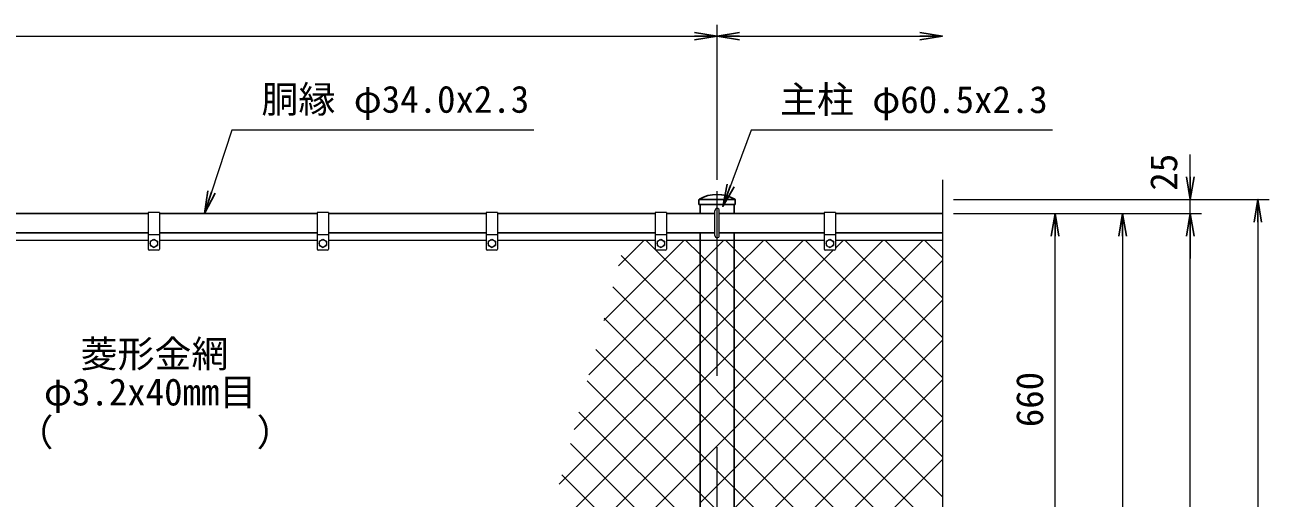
# Model space of a CAD drawing. Units: millimetres, scale not verified. Extents: x -5699 to 5699, y -3329 to 3329.
# Drawn here: x -4096 to -1887, y 344 to 1184 of the extents above; entities that cross this region are included whole.
import ezdxf
from ezdxf.enums import TextEntityAlignment as Align

# ---------------------------------------------------------------- set-up
doc = ezdxf.new("R2010")
doc.units = ezdxf.units.MM
doc.header["$LTSCALE"] = 20
doc.linetypes.add('USER3', pattern=[50.8, 31.75, -6.35, 6.35, -6.35])
for name, color, linetype, lineweight in [('0-B_0', 7, 'Continuous', 25), ('0-C_D-STR1', 1, 'Continuous', 25), ('0-D_D-STR2', 7, 'Continuous', 13), ('0-E_D-STR3', 3, 'Continuous', 13), ('0-F_D-BMK', 2, 'USER3', 13), ('1-0_D-STR-DIM', 7, 'Continuous', 13), ('1-5_D-STR-TXT', 7, 'Continuous', 13)]:
    doc.layers.add(name, color=color, linetype=linetype, lineweight=lineweight)
doc.styles.add('ＭＳ ゴシック', font='')
doc.styles.get('ＭＳ ゴシック').set_extended_font_data('MS Gothic')

# ---------------------------------------------------------------- blocks, each defined once
blk = doc.blocks.new('_OPEN')
at = {"layer": '0-B_0'}
blk.add_line((-20, 3.33), (0, 0), dxfattribs=at)
blk.add_lwpolyline([(-20, -3.33), (0, 0), (-20, 0)], dxfattribs=at)

msp = doc.modelspace()

# ---------------------------------------------------------------- linework, layer by layer
at = {"layer": '0-C_D-STR1'}
for p, q in [((-2899.42, 872.84), (-2899.42, 864.78)), ((-2835.22, 864.78), (-2899.42, 864.78)), ((-2835.55, 873.78), (-2899.09, 873.78)), ((-2897.57, 864.78), (-2897.57, 848.78)), ((-2837.07, 848.78), (-2837.07, 864.78)), ((-2835.22, 872.84), (-2835.22, 864.78)), ((-3877.32, 848.78), (-4157.32, 848.78)), ((-3577.32, 848.78), (-3857.32, 848.78)), ((-3277.32, 848.78), (-3557.32, 848.78)), ((-2977.32, 848.78), (-3257.32, 848.78)), ((-2871.32, 848.78), (-2957.32, 848.78)), ((-2677.32, 848.78), (-2863.32, 848.78)), ((-2467.32, 848.78), (-2657.32, 848.78)), ((-3877.32, 814.78), (-4157.32, 814.78)), ((-3577.32, 814.78), (-3857.32, 814.78)), ((-3277.32, 814.78), (-3557.32, 814.78)), ((-2977.32, 814.78), (-3257.32, 814.78)), ((-2871.32, 814.78), (-2957.32, 814.78)), ((-2897.57, 814.78), (-2897.57, -1087.22)), ((-2677.32, 814.78), (-2863.32, 814.78)), ((-2837.07, -1087.22), (-2837.07, 814.78)), ((-2467.32, 814.78), (-2657.32, 814.78))]:
    msp.add_line(p, q, dxfattribs=at)
for centre, radius, start, end in [((-2897.92, 872.84), 1.5, 120.85073, 180), ((-2867.32, 821.61), 61.17, 59.14927, 120.85073), ((-2836.72, 872.84), 1.5, 0, 59.14927)]:
    msp.add_arc(centre, radius, start, end, dxfattribs=at)
at = {"layer": '0-D_D-STR2'}
for p, q in [((-3068.65, 659.12), (-2925.99, 801.78)), ((-3042.41, 756.07), (-2996.7, 801.78)), ((-2977.12, 784.92), (-2993.97, 801.78)), ((-2837.07, 749.28), (-2784.57, 801.78)), ((-2837.07, 678.57), (-2713.86, 801.78)), ((-2837.07, 537.15), (-2572.44, 801.78)), ((-2837.07, 466.44), (-2501.73, 801.78)), ((-2467.32, 487.26), (-2781.84, 801.78)), ((-2467.32, 557.97), (-2711.13, 801.78)), ((-2657.32, 787.61), (-2643.15, 801.78)), ((-2467.32, 628.68), (-2640.42, 801.78)), ((-2467.32, 699.39), (-2569.71, 801.78)), ((-2467.32, 770.1), (-2499, 801.78)), ((-2837.07, 395.73), (-2467.32, 765.48)), ((-2897.57, 688.78), (-2837.07, 749.28)), ((-2897.57, 563.95), (-3052.48, 718.86)), ((-3121.13, 465.22), (-2897.57, 688.78)), ((-2837.07, 325.02), (-2467.32, 694.77)), ((-2897.57, 493.24), (-3067.54, 663.21)), ((-2897.57, 618.07), (-2837.07, 678.57)), ((-3147.37, 368.28), (-2897.57, 618.07)), ((-2897.57, 422.53), (-3082.6, 607.56)), ((-2837.07, 503.45), (-2897.57, 563.95)), ((-2825.89, 194.78), (-2467.32, 553.35)), ((-2897.57, 351.82), (-3097.66, 551.92)), ((-2897.57, 476.65), (-2837.07, 537.15)), ((-2837.07, 432.74), (-2897.57, 493.24)), ((-2528.4, 194.78), (-2837.07, 503.45)), ((-3179.44, 194.78), (-2897.57, 476.65)), ((-2897.57, 405.94), (-2837.07, 466.44)), ((-2755.18, 194.78), (-2467.32, 482.64)), ((-2837.07, 362.03), (-2897.57, 422.53)), ((-2599.11, 194.78), (-2837.07, 432.74)), ((-3108.73, 194.78), (-2897.57, 405.94)), ((-2684.47, 194.78), (-2467.32, 411.92)), ((-2952.66, 194.78), (-3142.85, 384.97)), ((-2897.57, 335.23), (-2837.07, 395.73)), ((-2669.82, 194.78), (-2837.07, 362.03)), ((-2837.07, 291.32), (-2897.57, 351.82))]:
    msp.add_line(p, q, dxfattribs=at)
for points in [[(-3094.89, 562.17), (-2897.57, 759.49), (-2855.28, 801.78)], [(-2467.32, 345.83), (-2837.07, 715.58), (-2897.57, 776.08), (-2923.26, 801.78)], [(-2467.32, 416.55), (-2837.07, 786.3), (-2852.55, 801.78)], [(-3173.6, 271.33), (-2897.57, 547.36), (-2837.07, 607.86), (-2661.15, 783.78)], [(-2467.32, 204.41), (-2837.07, 574.16), (-2897.57, 634.66), (-3037.42, 774.51)], [(-2467.32, 275.12), (-2837.07, 644.87), (-2897.57, 705.37), (-2976.17, 783.98)], [(-2877.3, 214.07), (-2837.07, 254.31), (-2467.32, 624.06)], [(-2476.79, -139.67), (-2811.24, 194.78), (-2837.07, 220.61), (-2897.57, 281.11), (-3112.73, 496.27)], [(-2467.32, -219.85), (-2837.07, 149.9), (-2881.95, 194.78), (-2897.57, 210.4), (-3127.79, 440.62)]]:
    msp.add_lwpolyline(points, dxfattribs=at)
at = {"layer": '0-E_D-STR3'}
for p, q in [((-3877.32, 850.78), (-3877.32, 785.78)), ((-3857.32, 850.78), (-3877.32, 850.78)), ((-3857.32, 850.78), (-3857.32, 785.78)), ((-3577.32, 850.78), (-3577.32, 785.78)), ((-3557.32, 850.78), (-3577.32, 850.78)), ((-3557.32, 850.78), (-3557.32, 785.78)), ((-3277.32, 850.78), (-3277.32, 785.78)), ((-3257.32, 850.78), (-3277.32, 850.78)), ((-3257.32, 850.78), (-3257.32, 785.78)), ((-2977.32, 850.78), (-2977.32, 785.78)), ((-2957.32, 850.78), (-2977.32, 850.78)), ((-2957.32, 850.78), (-2957.32, 785.78)), ((-2871.32, 809.78), (-2871.32, 853.78)), ((-2863.32, 809.78), (-2863.32, 853.78)), ((-2677.32, 850.78), (-2677.32, 785.78)), ((-2657.32, 850.78), (-2677.32, 850.78)), ((-2657.32, 850.78), (-2657.32, 785.78)), ((-4157.32, 801.78), (-3877.32, 801.78)), ((-3857.32, 810.78), (-3877.32, 810.78)), ((-3873.82, 799.52), (-3867.32, 803.28)), ((-3873.82, 799.52), (-3873.82, 792.04)), ((-3867.32, 803.28), (-3860.82, 799.52)), ((-3860.82, 799.52), (-3860.82, 792.04)), ((-3857.32, 801.78), (-3577.32, 801.78)), ((-3557.32, 810.78), (-3577.32, 810.78)), ((-3573.82, 799.52), (-3567.32, 803.28)), ((-3573.82, 799.52), (-3573.82, 792.04)), ((-3567.32, 803.28), (-3560.82, 799.52)), ((-3560.82, 799.52), (-3560.82, 792.04)), ((-3557.32, 801.78), (-3277.32, 801.78)), ((-3257.32, 810.78), (-3277.32, 810.78)), ((-3273.82, 799.52), (-3267.32, 803.28)), ((-3273.82, 799.52), (-3273.82, 792.04)), ((-3267.32, 803.28), (-3260.82, 799.52)), ((-3260.82, 799.52), (-3260.82, 792.04)), ((-3257.32, 801.78), (-2977.32, 801.78)), ((-2957.32, 810.78), (-2977.32, 810.78)), ((-2973.82, 799.52), (-2967.32, 803.28)), ((-2973.82, 799.52), (-2973.82, 792.04)), ((-2967.32, 803.28), (-2960.82, 799.52)), ((-2960.82, 799.52), (-2960.82, 792.04)), ((-2957.32, 801.78), (-2677.32, 801.78)), ((-2657.32, 810.78), (-2677.32, 810.78)), ((-2673.82, 799.52), (-2667.32, 803.28)), ((-2673.82, 799.52), (-2673.82, 792.04)), ((-2667.32, 803.28), (-2660.82, 799.52)), ((-2660.82, 799.52), (-2660.82, 792.04)), ((-2657.32, 801.78), (-2467.32, 801.78)), ((-3859.32, 783.78), (-3875.32, 783.78)), ((-3559.32, 783.78), (-3575.32, 783.78)), ((-3259.32, 783.78), (-3275.32, 783.78)), ((-2959.32, 783.78), (-2975.32, 783.78)), ((-2659.32, 783.78), (-2675.32, 783.78))]:
    msp.add_line(p, q, dxfattribs=at)
for points in [[(-3873.82, 792.04), (-3867.32, 788.28), (-3860.82, 792.04)], [(-3573.82, 792.04), (-3567.32, 788.28), (-3560.82, 792.04)], [(-3273.82, 792.04), (-3267.32, 788.28), (-3260.82, 792.04)], [(-2973.82, 792.04), (-2967.32, 788.28), (-2960.82, 792.04)], [(-2673.82, 792.04), (-2667.32, 788.28), (-2660.82, 792.04)]]:
    msp.add_lwpolyline(points, dxfattribs=at)
for centre in [(-3867.32, 795.78), (-3567.32, 795.78), (-3267.32, 795.78), (-2967.32, 795.78), (-2667.32, 795.78)]:
    msp.add_circle(centre, 6.49, dxfattribs=at)
for centre, radius, start, end in [((-2867.32, 853.78), 4, 0, 180), ((-2867.32, 809.78), 4, 180, 0), ((-3875.32, 785.78), 2, 180, 270), ((-3859.32, 785.78), 2, 270, 0), ((-3575.32, 785.78), 2, 180, 270), ((-3559.32, 785.78), 2, 270, 0), ((-3275.32, 785.78), 2, 180, 270), ((-3259.32, 785.78), 2, 270, 0), ((-2975.32, 785.78), 2, 180, 270), ((-2959.32, 785.78), 2, 270, 0), ((-2675.32, 785.78), 2, 180, 270), ((-2659.32, 785.78), 2, 270, 0)]:
    msp.add_arc(centre, radius, start, end, dxfattribs=at)
at = {"layer": '0-F_D-BMK'}
msp.add_line((-2867.32, -1471.22), (-2867.32, 888.78), dxfattribs=at)
at = {"layer": '1-0_D-STR-DIM'}
for p, q in [((-2867.32, 908.78), (-2867.32, 1183.78)), ((-2867.32, 908.78), (-2867.32, 1183.78)), ((-4827.32, 1163.78), (-2907.32, 1163.78)), ((-2827.32, 1163.78), (-2507.32, 1163.78)), ((-2027.32, 913.78), (-2027.32, 953.78)), ((-2467.32, 908.78), (-2467.32, -110.57)), ((-2447.32, 873.78), (-1887.32, 873.78)), ((-2447.32, 873.78), (-2007.32, 873.78)), ((-2027.32, 848.78), (-2027.32, 873.78)), ((-2447.32, 848.78), (-2127.32, 848.78)), ((-2447.32, 848.78), (-2007.32, 848.78)), ((-2447.32, 848.78), (-2007.32, 848.78)), ((-2447.32, 848.78), (-2247.32, 848.78)), ((-1907.32, 833.78), (-1907.32, -1416.22)), ((-2267.32, 228.78), (-2267.32, 808.78)), ((-2147.32, 808.78), (-2147.32, -1081.22)), ((-2027.32, -1111.22), (-2027.32, 808.78)), ((-2027.32, 808.78), (-2027.32, 768.78))]:
    msp.add_line(p, q, dxfattribs=at)
at = {"layer": '1-5_D-STR-TXT'}
for points in [[(-3192.65, 997.03), (-3728.6, 997.03), (-3776.69, 850.68)], [(-2271.93, 996.78), (-2806.61, 996.78), (-2856.64, 863.22)]]:
    msp.add_lwpolyline(points, dxfattribs=at)

# ---------------------------------------------------------------- block references
at = {"layer": '1-0_D-STR-DIM', "xscale": 2, "yscale": 2}
for p in [(-2867.32, 1163.78), (-2467.32, 1163.78)]:
    msp.add_blockref('_OPEN', p, dxfattribs=at)
for p, rotation in [((-2867.32, 1163.78), 180), ((-2027.32, 873.78), 270), ((-1907.32, 873.78), 90), ((-2267.32, 848.78), 90), ((-2147.32, 848.78), 90), ((-2027.32, 848.78), 90), ((-2027.32, 848.78), 90)]:
    msp.add_blockref('_OPEN', p, dxfattribs=dict(at, rotation=rotation))
at = {"layer": '1-5_D-STR-TXT', "xscale": 2, "yscale": 2}
for p, rotation in [((-3777.32, 848.78), 251.80943), ((-2857.34, 861.35), 249.46512)]:
    msp.add_blockref('_OPEN', p, dxfattribs=dict(at, rotation=rotation))

# ---------------------------------------------------------------- texts
at = {"layer": '1-0_D-STR-DIM', "style": 'ＭＳ ゴシック'}
for s, p in [('25', (-2036.05, 889.42)), ('660', (-2274.07, 469.53))]:
    msp.add_text(s, height=48.09, rotation=90, dxfattribs=at).set_placement(p, align=Align.BOTTOM_LEFT)
at = {"layer": '1-5_D-STR-TXT', "style": 'ＭＳ ゴシック'}
for s, p in [('胴縁 φ34.0x2.3', (-3676.15, 1013.3)), ('主柱 φ60.5x2.3', (-2755.68, 1012.79)), ('菱形金網', (-3997.27, 561.18)), ('φ3.2x40mm目', (-4062.24, 493.59)), ('（\u3000\u3000   \u3000\u3000）', (-4110.97, 421.94))]:
    msp.add_text(s, height=48.09, dxfattribs=at).set_placement(p, align=Align.BOTTOM_LEFT)

doc.saveas('drawing.dxf')
